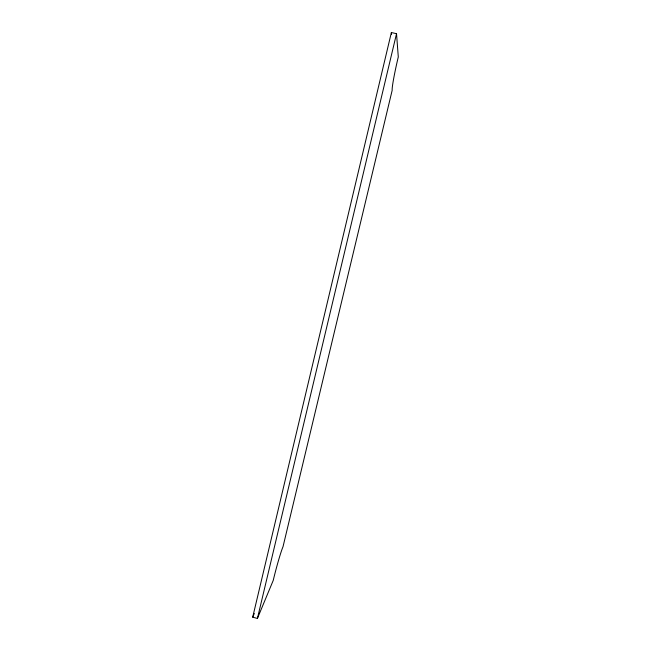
<?xml version="1.0" encoding="UTF-8"?>
<svg xmlns="http://www.w3.org/2000/svg" width="651" height="651" viewBox="0 0 651 651"><rect width="100%" height="100%" fill="white"/><g stroke="black" fill="none" stroke-linecap="round" stroke-linejoin="round"><path stroke-width="0.98" d="M252.71 617.164L391.365 32.55L396.532 33.689L398.29 56.93A28.831 1.725 -77.2 0 0 392.179 90.269L283.022 546.702A26.553 1.514 -75.2 0 0 273.225 580.423L257.414 618.45L252.71 617.164L254.305 613.47M257.414 618.45L396.532 33.689M391.365 32.55L391.56 34.495"/></g></svg>
